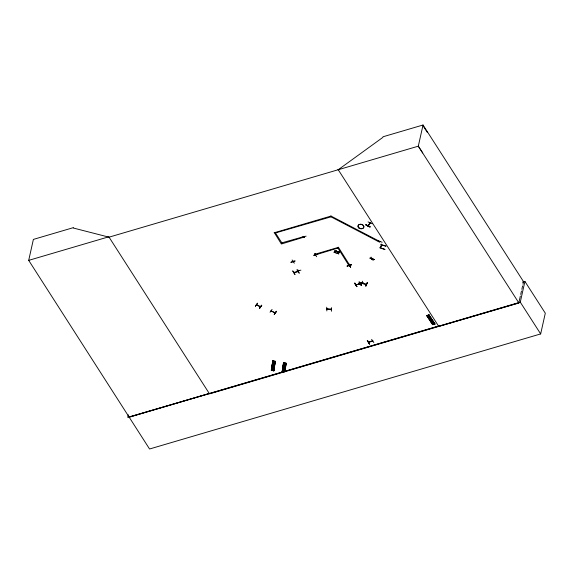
<?xml version="1.0" encoding="UTF-8"?>
<svg xmlns="http://www.w3.org/2000/svg" width="574" height="574" viewBox="0 0 574 574"><rect width="100%" height="100%" fill="white"/><g stroke="black" fill="none" stroke-linecap="round" stroke-linejoin="round"><path stroke-width="0.86" d="M370.008 222.92L367.963 225.826L368.049 225.46M370.28 222.676L370.029 222.934M370.252 222.999L368.149 225.919L368.257 225.245M298.085 271.595L297.963 271.143M372.626 340.676L368.738 342.018M293.199 261.608L293.78 261.378M293.687 261.184L293.436 261.414M315.585 255.157L315.291 254.985M350.14 265.131L350.068 265.016M371.643 258.738L371.536 258.573M359.582 283.865L359.711 283.52M360.185 283.57L355.837 284.912L359.948 283.757M300.919 270.139L296.722 271.351M372.246 258.766L372.397 258.336M379.844 241.331L379.852 241.826M271.409 370.287L272.822 360.802L275.154 361.24L273.898 370.826L271.215 370.323L272.822 360.802L271.567 370.395L272.837 360.874M273.066 360.981L271.696 370.431L273.432 361.046L273.066 360.981L273.425 361.046M271.868 370.374L273.274 360.888M273.289 360.953L271.997 370.481M274.659 361.211L273.454 370.739M273.396 370.739L274.688 361.211M273.741 370.725L275.154 361.24L273.87 370.833M273.848 370.818L275.298 361.398M283.621 362.746L282.078 372.232L283.448 362.782L286.146 363.277L284.862 371.852L286.132 363.277M282.221 372.174L283.656 362.689L282.559 372.311M282.724 372.268L284.108 362.768L282.401 372.275L282.049 372.21M282.81 372.354L284.073 362.825M282.86 372.361L284.108 362.768M284.108 371.715L285.5 363.098M284.223 371.665L285.536 363.041M284.561 371.801L285.988 363.12L284.726 371.758M522.362 282.171L524.916 281.418L545.3 313.189L540.665 333.932L149.563 448.997L28.7 260.366L33.385 239.408L73.415 227.627L73.329 228.022L109.01 237.177L418.303 146.176L423.038 125.003L383.001 136.777L382.865 137.387L338.237 169.732M128.303 414.765L127.722 417.341L209.288 393.499M255.394 306.294L257.532 303.144L255.423 306.114M256.657 304.457L256.47 304.93L256.542 304.45M256.872 305.081L256.944 304.6M304.485 236.969L281.382 244.007L274.243 232.52M275.054 232.283L282.25 243.505M275.47 232.936L330.99 216.843L331.492 216.025M259.656 308.295L261.737 305.153L259.627 308.116M260.316 306.545L260.259 306.315M260.388 306.236L260.216 306.695M260.574 306.53L260.675 306.38M281.834 242.852L304.005 236.574L304.421 237.227M271.165 310.577L271.524 311.079M276.539 311.51L274.3 314.251M274.817 312.529L275.176 312.952L275.312 312.486M274.939 312.672L274.838 312.643M275.333 312.543L275.125 312.959L271.028 310.986M276.374 311.28L274.279 314.401M290.939 262.332L295.151 260.948L290.975 262.16M293.02 261.443L293.07 261.938L293.264 261.306M293.328 261.242L292.955 261.751M293.974 272.32L293.838 272.686L298.006 271.459M294.082 272.492L298.042 271.588M301.981 237.177L306.143 236.151M294.01 272.793L294.261 272.234M294.326 272.263L294.405 272.377M294.957 274.429L292.805 270.906M304.062 236.309L303.998 236.854M304.191 236.431L304.349 237.055M304.277 236.488L304.148 237.084M297.655 271.28L297.719 271.703M297.676 271.229L297.784 271.402M298.057 271.617L298.078 271.158M298.695 270.289L298.81 270.562M298.846 270.246L298.631 270.591M298.882 270.691L298.896 270.254M299.162 273.03L297.196 269.766M314.48 253.414L316.683 256.75M337.935 248.04L315.643 254.842L315.284 253.923M315.305 254.433L315.542 254.117M315.607 254.146L315.513 255.043M315.521 255.222L315.757 254.375M317.745 254.009C311.955 256.169 312.105 255.588 317.731 254.182M331.435 216.283L379.945 241.575L379.5 242.135L330.99 216.843L330.624 215.932M334.003 252.273L335.281 251.728L334.039 252.101M334.793 250.386L335.123 251.656M336.594 251.182L335.417 251.369L336.629 251.01L335.489 251.792L335.869 252.904L335.238 251.907M335.489 251.792L336.629 251.01M335.525 252.79L335.281 251.728M335.869 252.904L335.532 251.62M337.512 247.387L348.978 265.604L349.788 265.367L338.323 247.143M336.945 253.084L338.143 252.883L336.909 253.256L338.064 252.467L337.699 251.369L338.28 252.524L339.535 251.993L338.316 252.352M336.909 253.256L338.029 252.639L337.699 251.369M338.28 252.524L338.036 251.484M339.535 251.993L338.395 252.775L339.499 252.165M338.466 253.6L338.768 253.887L338.186 252.711M326.721 307.219L326.85 310.943M326.864 308.812L331.449 309.056M326.958 308.783L326.9 309.286L327.367 308.934M327.23 309.307L327.28 308.805M331.126 309.042C332.246 310.778 327.632 308.575 326.85 309.243M331.399 309.558L331.55 309.099M331.6 311.252L331.442 307.664M351.353 264.757L347.17 265.963M348.318 263.775L350.657 267.111L348.504 263.703M349.236 265.26L349.544 265.891L349.308 265.518M349.544 265.891L349.688 265.001L349.595 265.353M349.631 265.482L349.846 265.109M349.975 264.915L349.91 265.217M365.997 224.699C369.147 227.677 373.638 227.95 365.982 224.721M368.07 221.908L372.375 223.76M354.804 283.255L356.906 286.663L354.876 283.097M368.214 225.517L367.963 225.797L368.192 225.252M369.857 223.207L369.929 222.827M370.158 222.576L370.072 223.229M370.237 223.035L370.309 222.647M359.044 282.114L361.355 285.443L359.281 282.049M360.73 282.903L360.852 283.47M360.666 283.176L360.874 283.549L360.795 282.932M361.383 284.381L362.553 281.21M361.182 285.343L359.087 281.942M362.158 282.573L362.079 283.032L362.639 282.831M362.266 282.573C361.24 283.771 366.729 285.063 366.635 284.087M362.933 282.795C361.326 284.977 354.194 284.561 362.947 282.831M370.008 258.271L374.549 259.635L370.108 258.013M366.069 284.352L366.248 283.915L366.499 284.517L366.241 283.936M371.83 258.487L371.522 259.039M371.938 258.494L371.478 258.888M367.288 282.652L365.875 285.895M372.009 258.616L371.866 258.96M372.576 258.616L372.368 258.515M377.685 240.707L382.155 242.242M374.549 259.635L370.094 258.042M381.861 245.198L380.634 247.86C392.229 251.799 376.917 247.179 380.182 247.71L381.416 244.883L380.964 244.732L381.179 243.993M367.403 340.583L369.649 343.79M367.496 340.418L369.383 344.027L369.656 343.783M369.01 341.86L368.974 342.255L368.924 341.767M371.629 339.363L373.825 342.556M372.375 341.236L372.339 340.762M372.813 340.805L372.677 341.164L372.734 340.683M28.7 260.366L108.823 236.789L209.524 393.864L518.817 302.864L520.338 296.091M520.711 294.397L521.472 291.011M521.852 289.31L522.605 285.924M522.986 284.23L523.553 281.691L423.038 125.003M540.665 333.932L520.281 302.161L524.916 281.418M372.698 341.135L368.673 342.326M315.542 255.186L315.112 255.114M365.839 225.03L370.137 226.888L365.932 224.893M365.832 286.074L367.303 282.652L365.882 286.06M360.709 283.24L360.687 283.549M292.769 271.043L294.936 274.394M367.425 340.576L369.599 343.919M292.137 259.965L294.311 263.193M274.236 314.409L276.359 311.252M256.478 304.916L260.61 306.681M259.591 308.295L261.737 305.311M272.069 309.393L270.038 312.249M427.393 315.42L433.018 324.611L426.712 315.614L432.595 324.741L434.977 324.03L428.993 314.839L426.905 315.449L432.839 324.662L433.298 324.518L427.314 315.377M434.841 323.958L434.245 324.253L428.584 314.961L434.97 324.045M428.448 315.119L429.094 314.932M362.094 282.874L366.549 284.36M427.436 315.406L433.284 324.525M428.828 315.018L434.697 324.123M428.957 314.904L434.848 324.016M434.425 324.131L428.584 314.961M367.238 340.64L369.412 343.998M354.847 283.111L356.913 286.512M356.684 286.706L354.624 283.312M274.185 232.779L330.567 216.19M315.226 254.182L338.265 247.401M427.501 316.374L429.589 315.765M430.048 320.349L432.129 319.732M430.644 321.275L432.724 320.658M431.167 322.093L433.255 321.483M431.763 323.019L433.851 322.409M432.157 323.636L434.245 323.026M129.222 417.054L438.514 326.054M129.179 417.226L520.281 302.161M518.903 302.993L438.751 326.419L338 169.366M371.069 257.102L373.193 260.46M351.367 264.765L347.148 266.142M347.134 266.085L351.317 264.879M358.75 284.195L362.919 282.946L358.836 284.352M271.143 310.9L275.262 312.823M260.539 306.839L256.406 304.873M297.009 269.794L299.19 273.159M283.513 363.651L285.845 364.081M272.679 361.771L275.011 362.194M272.069 365.875L274.401 366.298M282.903 367.755L285.235 368.185M282.76 368.716L285.091 369.139M271.925 366.829L274.257 367.26M282.638 369.563L284.969 369.993M271.803 367.683L274.135 368.106M282.494 370.524L284.826 370.947M271.66 368.637L273.992 369.068M282.401 371.163L284.733 371.586M271.567 369.276L273.898 369.706M381.064 244.495L386.051 246.181L381.854 245.062M422.902 125.606L427.329 132.407M422.729 152.971L418.303 146.176L518.817 302.864M348.533 263.588L350.657 267.111L348.468 263.731M338.43 252.603L338.768 253.887M338.143 252.883L338.43 253.773M335.137 250.501L335.374 251.541M356.375 284.898L356.26 284.467L356.375 284.898M271.567 310.728L271.387 311.194L271.588 310.778M362.581 282.673L362.431 283.161L362.603 282.709M358.764 227.821A2.963 2.196 12.6 0 0 363.729 227.476A2.963 2.196 12.6 0 0 360.3 224.305A2.963 2.196 12.6 0 0 358.764 227.821M358.793 227.756A2.949 2.181 12.6 0 0 363.722 227.419A2.949 2.181 12.6 0 0 360.321 224.262A2.949 2.181 12.6 0 0 358.793 227.756"/></g></svg>
